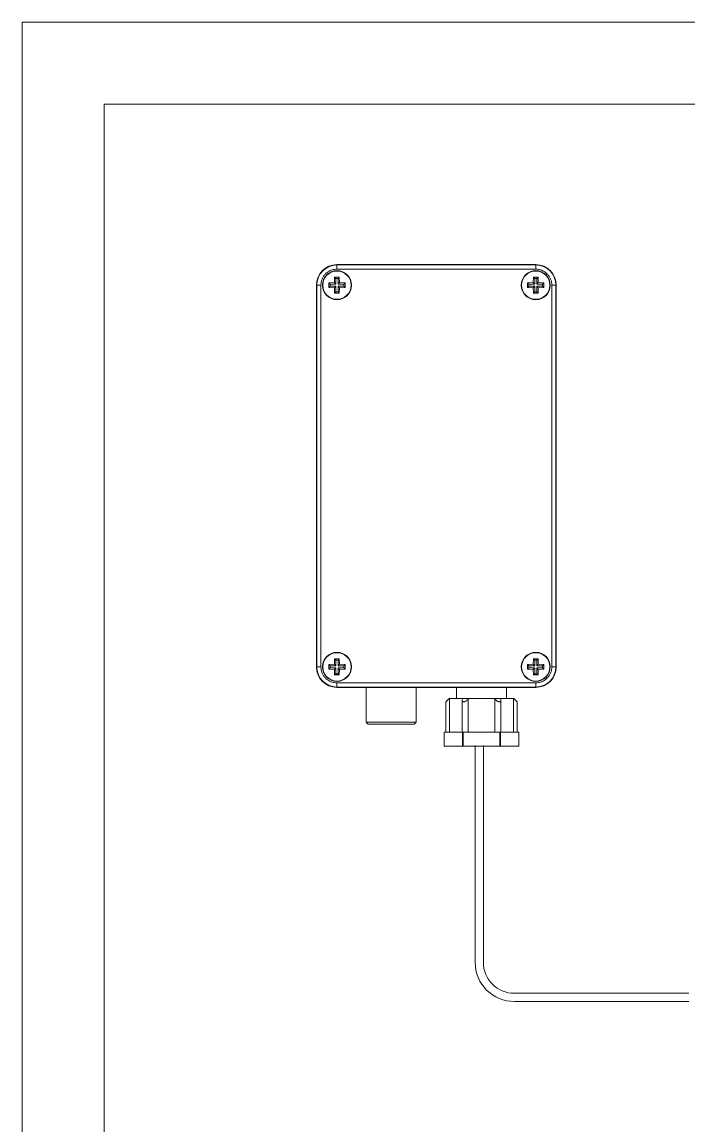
# Model space of a CAD drawing. Header units: millimetres. Extents: x 0 to 420, y 0 to 298.
# Drawn here: x -0.5 to 80.7, y 163 to 297.5 of the extents above; entities that cross this region are included whole.
import ezdxf

# ---------------------------------------------------------------- set-up
doc = ezdxf.new("R2010")
doc.units = ezdxf.units.MM
doc.layers.add('LEVEL0', color=179, linetype='Continuous')

msp = doc.modelspace()

# ---------------------------------------------------------------- linework, layer by layer
at = {"color": 7, "linetype": 'Continuous', "lineweight": 15}
for p, q in [((37.839343, 267.950526), (62.039342, 267.950526)), ((37.529868, 265.759999), (37.554127, 266.435741)), ((37.709751, 266.280117), (37.554127, 266.435741)), ((38.124557, 266.435741), (37.554127, 266.435741)), ((37.709751, 265.580116), (37.709751, 266.280117)), ((37.968933, 266.280117), (37.709751, 266.280117)), ((37.968933, 266.280117), (38.124557, 266.435741)), ((37.968933, 266.280117), (37.968933, 265.580116)), ((38.148818, 265.759999), (38.124557, 266.435741)), ((61.729868, 265.759999), (61.754127, 266.435741)), ((61.909751, 266.280117), (61.754127, 266.435741)), ((62.324558, 266.435741), (61.754127, 266.435741)), ((61.909751, 265.580116), (61.909751, 266.280117)), ((62.168934, 266.280117), (61.909751, 266.280117)), ((62.168934, 266.280117), (62.324558, 266.435741)), ((62.168934, 266.280117), (62.168934, 265.580116)), ((62.348817, 265.759999), (62.324558, 266.435741)), ((35.339342, 218.950526), (35.339342, 265.450525)), ((37.529868, 265.759999), (36.854127, 265.73574)), ((37.009751, 265.580116), (36.854127, 265.73574)), ((36.854127, 265.73574), (36.854127, 265.165309)), ((36.854127, 265.165309), (37.009751, 265.320933)), ((36.854127, 265.165309), (37.529868, 265.14105)), ((37.009751, 265.580116), (37.709751, 265.580116)), ((37.009751, 265.580116), (37.009751, 265.320933)), ((37.709751, 265.320933), (37.009751, 265.320933)), ((37.709751, 265.580116), (37.529868, 265.759999)), ((37.529868, 265.14105), (37.709751, 265.320933)), ((37.554127, 264.465312), (37.529868, 265.14105)), ((37.709751, 265.320933), (37.709751, 264.620936)), ((37.968933, 265.580116), (38.148818, 265.759999)), ((37.968933, 265.580116), (38.668933, 265.580116)), ((38.148818, 265.14105), (37.968933, 265.320933)), ((37.968933, 265.320933), (37.968933, 264.620936)), ((38.668933, 265.320933), (37.968933, 265.320933)), ((38.124557, 264.465312), (38.148818, 265.14105)), ((38.824557, 265.73574), (38.148818, 265.759999)), ((38.148818, 265.14105), (38.824557, 265.165309)), ((38.668933, 265.580116), (38.824557, 265.73574)), ((38.668933, 265.580116), (38.668933, 265.320933)), ((38.824557, 265.165309), (38.668933, 265.320933)), ((38.824557, 265.165309), (38.824557, 265.73574)), ((61.729868, 265.759999), (61.054127, 265.73574)), ((61.209751, 265.580116), (61.054127, 265.73574)), ((61.054127, 265.73574), (61.054127, 265.165309)), ((61.054127, 265.165309), (61.209751, 265.320933)), ((61.054127, 265.165309), (61.729868, 265.14105)), ((61.209751, 265.580116), (61.909751, 265.580116)), ((61.209751, 265.580116), (61.209751, 265.320933)), ((61.909751, 265.320933), (61.209751, 265.320933)), ((61.909751, 265.580116), (61.729868, 265.759999)), ((61.729868, 265.14105), (61.909751, 265.320933)), ((61.754127, 264.465312), (61.729868, 265.14105)), ((61.909751, 265.320933), (61.909751, 264.620936)), ((62.168934, 265.580116), (62.348817, 265.759999)), ((62.168934, 265.580116), (62.868934, 265.580116)), ((62.348817, 265.14105), (62.168934, 265.320933)), ((62.168934, 265.320933), (62.168934, 264.620936)), ((62.868934, 265.320933), (62.168934, 265.320933)), ((62.324558, 264.465312), (62.348817, 265.14105)), ((63.024557, 265.73574), (62.348817, 265.759999)), ((62.348817, 265.14105), (63.024557, 265.165309)), ((62.868934, 265.580116), (63.024557, 265.73574)), ((62.868934, 265.580116), (62.868934, 265.320933)), ((63.024557, 265.165309), (62.868934, 265.320933)), ((63.024557, 265.165309), (63.024557, 265.73574)), ((64.539342, 265.450525), (64.539342, 218.950526)), ((37.554127, 264.465312), (37.709751, 264.620936)), ((37.554127, 264.465312), (38.124557, 264.465312)), ((37.968933, 264.620936), (37.709751, 264.620936)), ((38.124557, 264.465312), (37.968933, 264.620936)), ((61.754127, 264.465312), (61.909751, 264.620936)), ((61.754127, 264.465312), (62.324558, 264.465312)), ((62.168934, 264.620936), (61.909751, 264.620936)), ((62.324558, 264.465312), (62.168934, 264.620936)), ((37.529868, 219.26), (36.854127, 219.235741)), ((37.009751, 219.080117), (36.854127, 219.235741)), ((36.854127, 219.235741), (36.854127, 218.665311)), ((37.529868, 219.26), (37.554127, 219.935741)), ((37.709751, 219.080117), (37.529868, 219.26)), ((37.709751, 219.780117), (37.554127, 219.935741)), ((38.124557, 219.935741), (37.554127, 219.935741)), ((37.709751, 219.080117), (37.709751, 219.780117)), ((37.968933, 219.780117), (37.709751, 219.780117)), ((37.968933, 219.780117), (38.124557, 219.935741)), ((37.968933, 219.780117), (37.968933, 219.080117)), ((37.968933, 219.080117), (38.148818, 219.26)), ((38.148818, 219.26), (38.124557, 219.935741)), ((38.824557, 219.235741), (38.148818, 219.26)), ((38.668933, 219.080117), (38.824557, 219.235741)), ((38.824557, 218.665311), (38.824557, 219.235741)), ((61.729868, 219.26), (61.054127, 219.235741)), ((61.209751, 219.080117), (61.054127, 219.235741)), ((61.054127, 219.235741), (61.054127, 218.665311)), ((61.729868, 219.26), (61.754127, 219.935741)), ((61.909751, 219.080117), (61.729868, 219.26)), ((61.909751, 219.780117), (61.754127, 219.935741)), ((62.324558, 219.935741), (61.754127, 219.935741)), ((61.909751, 219.080117), (61.909751, 219.780117)), ((62.168934, 219.780117), (61.909751, 219.780117)), ((62.168934, 219.780117), (62.324558, 219.935741)), ((62.168934, 219.780117), (62.168934, 219.080117)), ((62.168934, 219.080117), (62.348817, 219.26)), ((62.348817, 219.26), (62.324558, 219.935741)), ((63.024557, 219.235741), (62.348817, 219.26)), ((62.868934, 219.080117), (63.024557, 219.235741)), ((63.024557, 218.665311), (63.024557, 219.235741)), ((36.854127, 218.665311), (37.009751, 218.820935)), ((36.854127, 218.665311), (37.529868, 218.641051)), ((37.009751, 219.080117), (37.709751, 219.080117)), ((37.009751, 219.080117), (37.009751, 218.820935)), ((37.709751, 218.820935), (37.009751, 218.820935)), ((37.529868, 218.641051), (37.709751, 218.820935)), ((37.554127, 217.965311), (37.529868, 218.641051)), ((37.554127, 217.965311), (37.709751, 218.120935)), ((37.554127, 217.965311), (38.124557, 217.965311)), ((37.709751, 218.820935), (37.709751, 218.120935)), ((37.968933, 218.120935), (37.709751, 218.120935)), ((37.968933, 219.080117), (38.668933, 219.080117)), ((38.148818, 218.641051), (37.968933, 218.820935)), ((37.968933, 218.820935), (37.968933, 218.120935)), ((38.668933, 218.820935), (37.968933, 218.820935)), ((38.124557, 217.965311), (37.968933, 218.120935)), ((38.124557, 217.965311), (38.148818, 218.641051)), ((38.148818, 218.641051), (38.824557, 218.665311)), ((38.668933, 219.080117), (38.668933, 218.820935)), ((38.824557, 218.665311), (38.668933, 218.820935)), ((61.054127, 218.665311), (61.209751, 218.820935)), ((61.054127, 218.665311), (61.729868, 218.641051)), ((61.209751, 219.080117), (61.909751, 219.080117)), ((61.209751, 219.080117), (61.209751, 218.820935)), ((61.909751, 218.820935), (61.209751, 218.820935)), ((61.729868, 218.641051), (61.909751, 218.820935)), ((61.754127, 217.965311), (61.729868, 218.641051)), ((61.754127, 217.965311), (61.909751, 218.120935)), ((61.754127, 217.965311), (62.324558, 217.965311)), ((61.909751, 218.820935), (61.909751, 218.120935)), ((62.168934, 218.120935), (61.909751, 218.120935)), ((62.168934, 219.080117), (62.868934, 219.080117)), ((62.348817, 218.641051), (62.168934, 218.820935)), ((62.168934, 218.820935), (62.168934, 218.120935)), ((62.868934, 218.820935), (62.168934, 218.820935)), ((62.324558, 217.965311), (62.168934, 218.120935)), ((62.324558, 217.965311), (62.348817, 218.641051)), ((62.348817, 218.641051), (63.024557, 218.665311)), ((62.868934, 219.080117), (62.868934, 218.820935)), ((63.024557, 218.665311), (62.868934, 218.820935)), ((62.039342, 216.450526), (37.839343, 216.450526)), ((41.389342, 216.450526), (41.389342, 212.200526)), ((47.489342, 212.200526), (47.489342, 216.450526)), ((52.389342, 216.450526), (52.389342, 215.100526)), ((58.489342, 215.100526), (58.489342, 216.450526)), ((51.501842, 215.100526), (51.101842, 214.700526)), ((51.101842, 214.700526), (51.101842, 211.000526)), ((51.501842, 215.100526), (51.520829, 215.100526)), ((51.558033, 215.100526), (51.520829, 215.100526)), ((51.558033, 211.000526), (51.558033, 215.100526)), ((53.143529, 215.100526), (51.558033, 215.100526)), ((53.076842, 214.884632), (53.076842, 211.000526)), ((53.145611, 215.100526), (53.814561, 215.100526)), ((53.828958, 215.100526), (53.814561, 215.100526)), ((53.828958, 211.000526), (53.828958, 215.100526)), ((57.049727, 215.100526), (53.828958, 215.100526)), ((57.049727, 211.000526), (57.049727, 215.100526)), ((57.064124, 215.100526), (57.049727, 215.100526)), ((57.064124, 215.100526), (57.733074, 215.100526)), ((59.320652, 215.100526), (57.73486, 215.100526)), ((57.801842, 211.000526), (57.801842, 214.884183)), ((59.320652, 211.000526), (59.320652, 215.100526)), ((59.357855, 215.100526), (59.320652, 215.100526)), ((59.357855, 215.100526), (59.376842, 215.100526)), ((59.776842, 214.700526), (59.376842, 215.100526)), ((59.776842, 211.000526), (59.776842, 214.700526)), ((41.389342, 212.200526), (41.63997, 211.949899)), ((41.389342, 212.200526), (44.439343, 212.200526)), ((44.439343, 212.200526), (47.489342, 212.200526)), ((47.238716, 211.949899), (47.489342, 212.200526)), ((50.893746, 211.000526), (50.893746, 209.300526)), ((50.907143, 211.000526), (50.893746, 211.000526)), ((50.907143, 211.000526), (53.129941, 211.000526)), ((53.216544, 211.000526), (53.129941, 211.000526)), ((53.216544, 211.000526), (57.662141, 211.000526)), ((57.748743, 211.000526), (57.662141, 211.000526)), ((59.971542, 211.000526), (57.748743, 211.000526)), ((59.971542, 211.000526), (59.984939, 211.000526)), ((59.984939, 209.300526), (59.984939, 211.000526)), ((50.893746, 209.300526), (50.907143, 209.300526)), ((53.129941, 209.300526), (50.907143, 209.300526)), ((53.129941, 209.300526), (53.216544, 209.300526)), ((57.662141, 209.300526), (53.216544, 209.300526)), ((57.748743, 209.300526), (57.662141, 209.300526)), ((57.748743, 209.300526), (59.971542, 209.300526)), ((59.984939, 209.300526), (59.971542, 209.300526))]:
    msp.add_line(p, q, dxfattribs=at)
at = {"color": 8, "linetype": 'Continuous', "lineweight": 0}
for p, q in [((37.839343, 267.950526), (37.839343, 267.906854)), ((37.839343, 267.906854), (62.039342, 267.906854)), ((37.839343, 267.906854), (37.839343, 267.406872)), ((62.039342, 267.906854), (62.039342, 267.950526)), ((62.039342, 267.406872), (62.039342, 267.906854)), ((37.839343, 267.406872), (62.039342, 267.406872)), ((35.339342, 265.450525), (35.383015, 265.450525)), ((35.383015, 218.950526), (35.383015, 265.450525)), ((35.383015, 265.450525), (35.882996, 265.450525)), ((35.882996, 218.950526), (35.882996, 265.450525)), ((63.995689, 265.450525), (63.995689, 218.950526)), ((64.49567, 265.450525), (63.995689, 265.450525)), ((64.49567, 265.450525), (64.49567, 218.950526)), ((64.539342, 265.450525), (64.49567, 265.450525)), ((35.339342, 218.950526), (35.383015, 218.950526)), ((35.383015, 218.950526), (35.882996, 218.950526)), ((64.49567, 218.950526), (63.995689, 218.950526)), ((64.539342, 218.950526), (64.49567, 218.950526)), ((62.039342, 216.994179), (37.839343, 216.994179)), ((37.839343, 216.494198), (37.839343, 216.994179)), ((62.039342, 216.494198), (62.039342, 216.994179)), ((62.039342, 216.494198), (37.839343, 216.494198)), ((37.839343, 216.450526), (37.839343, 216.494198)), ((62.039342, 216.450526), (62.039342, 216.494198)), ((50.907143, 211.000526), (50.907143, 209.300526)), ((53.129941, 209.300526), (53.129941, 211.000526)), ((53.216544, 211.000526), (53.216544, 209.300526)), ((57.662141, 211.000526), (57.662141, 209.300526)), ((57.748743, 211.000526), (57.748743, 209.300526)), ((59.971542, 211.000526), (59.971542, 209.300526))]:
    msp.add_line(p, q, dxfattribs=at)
at = {"color": 7, "linetype": 'Continuous', "lineweight": 15}
for centre, radius in [((37.839342, 265.450526), 1.767454), ((37.839342, 265.450526), 1.75), ((37.839342, 265.450526), 1.725), ((62.039342, 265.450526), 1.767454), ((62.039342, 265.450526), 1.75), ((62.039342, 265.450526), 1.725), ((37.839342, 218.950526), 1.767454), ((37.839342, 218.950526), 1.75), ((37.839342, 218.950526), 1.725), ((62.039342, 218.950526), 1.767454), ((62.039342, 218.950526), 1.75), ((62.039342, 218.950526), 1.725)]:
    msp.add_circle(centre, radius, dxfattribs=at)
for centre, start, end in [((37.839342, 265.450526), 90, 180), ((62.039342, 265.450526), 0, 90), ((37.839342, 218.950526), 180, 270), ((62.039342, 218.950526), 270, 0)]:
    msp.add_arc(centre, 2.5, start, end, dxfattribs=at)
at = {"color": 8, "linetype": 'Continuous', "lineweight": 0}
for centre, start, end in [((37.839342, 265.450526), 90, 180), ((62.039342, 265.450526), 0, 90), ((37.839342, 218.950526), 180, 270), ((62.039342, 218.950526), 270, 0)]:
    msp.add_arc(centre, 2.456328, start, end, dxfattribs=at)
for points, knots in [([(35.882996, 265.450525), (35.890276, 265.578567), (35.904837, 265.834652), (36.021169, 266.204009), (36.201969, 266.544439), (36.447145, 266.842722), (36.745429, 267.087897), (37.08586, 267.268699), (37.455217, 267.385027), (37.711301, 267.39959), (37.839343, 267.406872)], [0, 0, 0, 0, 0.1250008365, 0.2500008071, 0.3750005568, 0.4999996986, 0.6250001642, 0.7499999138, 0.8749997082, 1, 1, 1, 1]), ([(62.039342, 267.406872), (62.167384, 267.39959), (62.423468, 267.385027), (62.792825, 267.268699), (63.133255, 267.087898), (63.431539, 266.842722), (63.676714, 266.544439), (63.857516, 266.20401), (63.973846, 265.834652), (63.988408, 265.578567), (63.995689, 265.450525)], [0, 0, 0, 0, 0.12499995876, 0.24999987028, 0.37499966451, 0.50000002797, 0.62499920232, 0.74999918436, 0.87499910036, 1, 1, 1, 1]), ([(37.839343, 216.994179), (37.711301, 217.00146), (37.455217, 217.016022), (37.085859, 217.132352), (36.74543, 217.313155), (36.447143, 217.558327), (36.20197, 217.856614), (36.021169, 218.197044), (35.904837, 218.5664), (35.890276, 218.822484), (35.882996, 218.950526)], [0, 0, 0, 0, 0.1250002872, 0.250000195, 0.3750001688, 0.5000002734, 0.6250002435, 0.7500000295, 0.875000109, 1, 1, 1, 1]), ([(63.995689, 218.950526), (63.988408, 218.822484), (63.973846, 218.5664), (63.857517, 218.197043), (63.676713, 217.856614), (63.431541, 217.558327), (63.133254, 217.313155), (62.792825, 217.132352), (62.423468, 217.016022), (62.167384, 217.00146), (62.039342, 216.994179)], [0, 0, 0, 0, 0.1249999541, 0.2499999791, 0.3749999974, 0.5, 0.6250000026, 0.7500000209, 0.8750000459, 1, 1, 1, 1])]:
    msp.add_open_spline(points, degree=3, knots=knots, dxfattribs=at)
at = {"color": 7, "linetype": 'Continuous', "lineweight": 15}
for points, knots in [([(51.520829, 215.100526), (51.460789, 215.041082), (51.357495, 214.938813), (51.229268, 214.817883), (51.151356, 214.74574), (51.10894, 214.706983), (51.104072, 214.702555), (51.101842, 214.700526)], [0, 0, 0, 0, 0.3256359608, 0.560236902, 0.7372591849, 0.8796373697, 1, 1, 1, 1]), ([(53.814561, 215.100526), (53.782179, 215.041058), (53.726466, 214.938749), (53.591705, 214.818042), (53.468348, 214.745336), (53.360344, 214.708102), (53.264721, 214.696558), (53.183766, 214.709581), (53.116651, 214.750567), (53.073897, 214.827549), (53.073506, 214.948712), (53.120378, 215.0474), (53.145611, 215.100526)], [0, 0, 0, 0, 0.16280700835, 0.28009901912, 0.36860414425, 0.43978837947, 0.49996488602, 0.56845390116, 0.63667332147, 0.7293276283, 0.854291631, 1, 1, 1, 1]), ([(57.733074, 215.100526), (57.760757, 215.041058), (57.808384, 214.938749), (57.801604, 214.818042), (57.75678, 214.745335), (57.689516, 214.708102), (57.606583, 214.696558), (57.511309, 214.709581), (57.399394, 214.750567), (57.273592, 214.82755), (57.145148, 214.948712), (57.092477, 215.0474), (57.064124, 215.100526)], [0, 0, 0, 0, 0.162806917, 0.2800988754, 0.3686038974, 0.4397884475, 0.4999651972, 0.5684537409, 0.6366735006, 0.7293272752, 0.8542913862, 1, 1, 1, 1]), ([(59.776842, 214.700526), (59.773957, 214.70315), (59.768197, 214.708389), (59.721596, 214.751011), (59.63924, 214.827365), (59.510917, 214.948773), (59.411418, 215.047421), (59.357855, 215.100526)], [0, 0, 0, 0, 0.1369677968, 0.2733979044, 0.4586927648, 0.7086036463, 1, 1, 1, 1]), ([(41.639342, 211.950526), (41.649763, 211.950526), (41.670604, 211.950526), (41.837099, 211.950526), (42.095872, 211.950526), (42.446773, 211.950526), (42.873693, 211.950526), (43.360928, 211.950526), (43.889566, 211.950526), (44.256084, 211.950526), (44.439343, 211.950526)], [0, 0, 0, 0, 0.1249999302, 0.2500000255, 0.3749999169, 0.4999998508, 0.6249999487, 0.7499998401, 0.8749997324, 1, 1, 1, 1]), ([(44.439343, 211.950526), (44.622601, 211.950526), (44.989118, 211.950526), (45.517756, 211.950526), (46.004991, 211.950526), (46.431911, 211.950526), (46.782812, 211.950526), (47.041585, 211.950526), (47.20808, 211.950526), (47.228921, 211.950526), (47.239342, 211.950526)], [0, 0, 0, 0, 0.1249998982, 0.2499998433, 0.3749997875, 0.4999999381, 0.6249999248, 0.749999869, 0.8750000171, 1, 1, 1, 1])]:
    msp.add_open_spline(points, degree=3, knots=knots, dxfattribs=at)
at = {"layer": 'LEVEL0', "color": 179, "linetype": 'Continuous', "lineweight": 0}
for q in [(-0.5, 0.5), (419.5, 297.5)]:
    msp.add_line((-0.5, 297.5), q, dxfattribs=at)
at = {"layer": 'LEVEL0', "color": 179, "linetype": 'Continuous', "lineweight": 15}
for q in [(9.5, 9.711498), (414.500006, 287.499995)]:
    msp.add_line((9.5, 287.5), q, dxfattribs=at)
at = {"layer": 'LEVEL0', "color": 7, "lineweight": 15}
for p, q in [((54.661884, 182.955523), (54.661884, 209.36319)), ((55.661884, 182.955523), (55.661884, 209.36319)), ((80.688138, 179.180747), (59.436659, 179.180747)), ((80.688138, 178.180747), (59.436659, 178.180747))]:
    msp.add_line(p, q, dxfattribs=at)
for radius in [4.774776, 3.774776]:
    msp.add_arc((59.436659, 182.955523), radius, 180, 270, dxfattribs=at)

doc.saveas('drawing.dxf')
